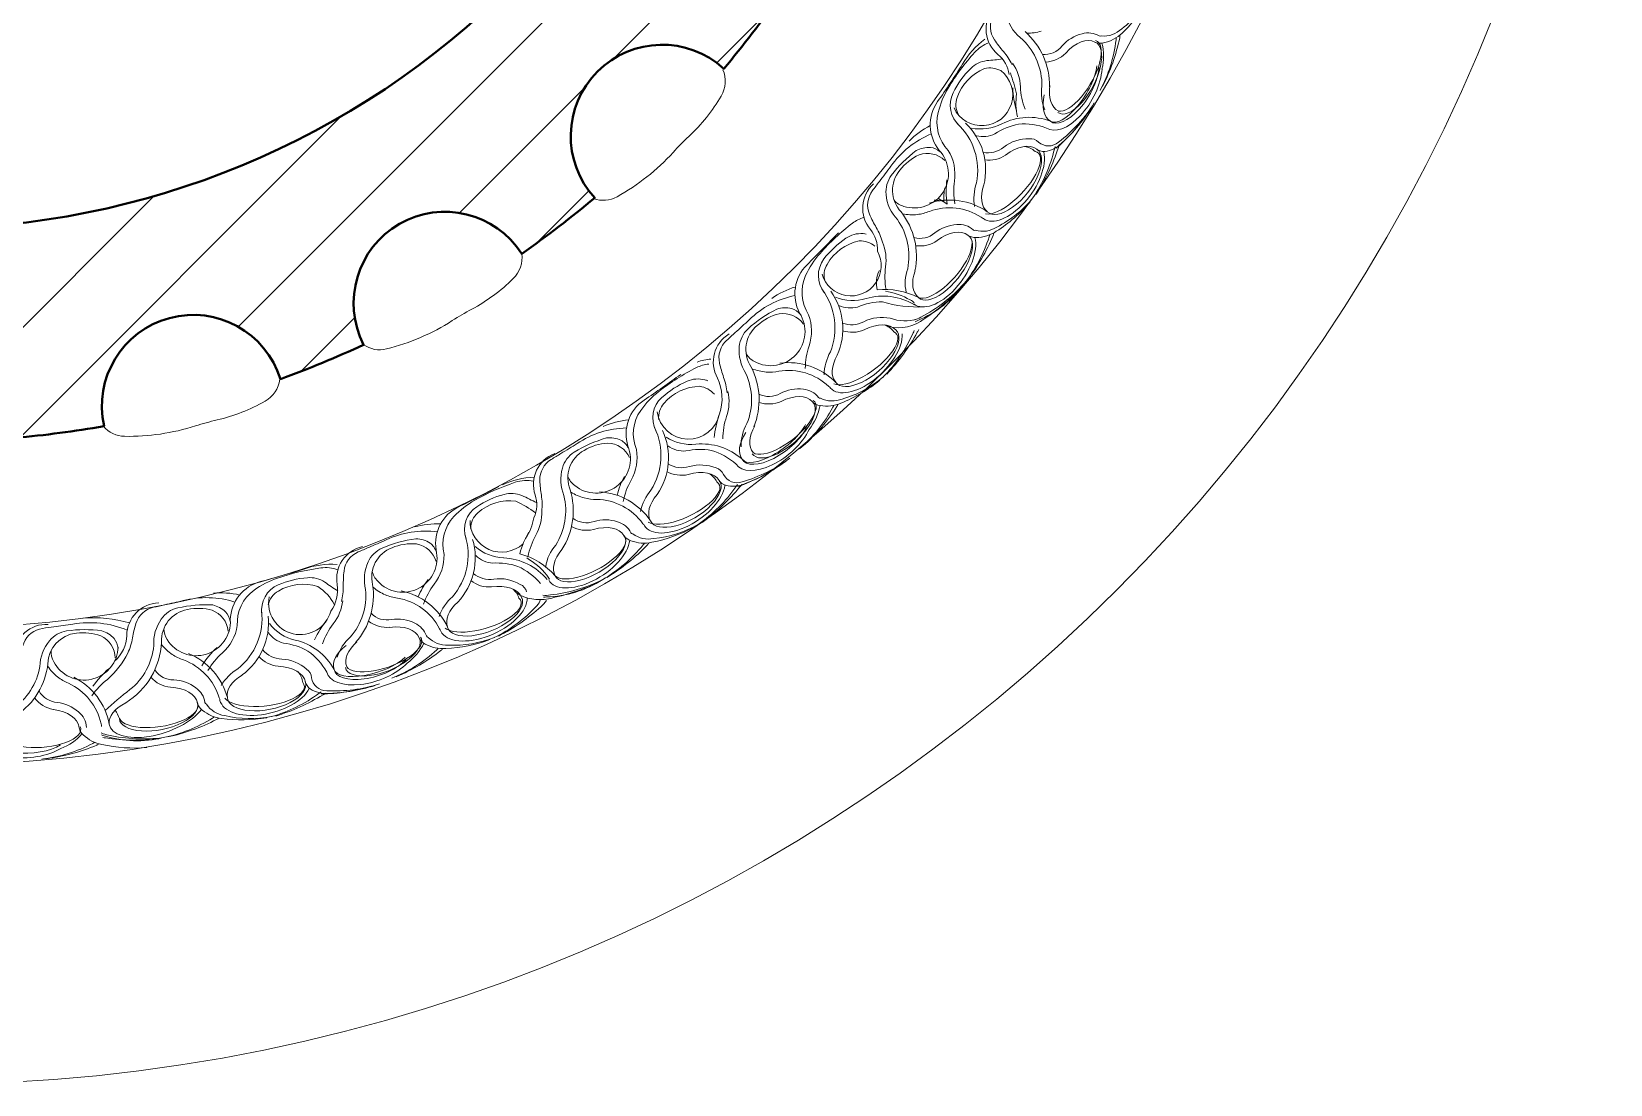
# Model space of a CAD drawing. Header units: millimetres. Extents: x 542654 to 551203, y 315718 to 321804.
# Drawn here: x 549089.6 to 549479.3, y 319210.6 to 319470.3 of the extents above; entities that cross this region are included whole.
import ezdxf

# ---------------------------------------------------------------- set-up
doc = ezdxf.new("R2010")
doc.units = ezdxf.units.MM
doc.layers.add('cad-block.com', color=250, linetype='Continuous')

msp = doc.modelspace()

# ---------------------------------------------------------------- hatches: boundary and pattern name
at = {"layer": 'cad-block.com', "true_color": 0x000000}
h = msp.add_hatch(dxfattribs=at)
h.set_pattern_fill('ANSI31', color=18, scale=150, style=0)
h.set_pattern_definition([(45, (-1130289.928, -83077.777), (-13.25825215, 13.25825215), [])])
edge = h.paths.add_edge_path()
edge.add_line((549063.07, 319861.9), (549063.07, 319831.87))
edge.add_arc((549063.07, 319626.77), 205.1, 90, 180)
edge.add_arc((549063.07, 319626.77), 205.1, 180, 270)
edge.add_arc((549063.07, 319626.77), 205.1, 270, 360)
edge.add_line((549268.17, 319626.77), (549298.21, 319626.77))
edge.add_arc((549320.75, 319626.77), 22.54, 180, 267.4934)
edge.add_arc((549060.23, 319627.14), 260.54, 350.0929, 354.9598, ccw=False)
edge.add_arc((549311.97, 319560.32), 22.54, 77.4026, 252.7016)
edge.add_arc((549059.79, 319628.13), 261.23, 335.0549, 340.0042, ccw=False)
edge.add_arc((549285.88, 319498.15), 22.54, 61.4709, 238.5379)
edge.add_arc((549063.27, 319626.62), 257.43, 319.9958, 324.9905, ccw=False)
edge.add_arc((549245.23, 319444.52), 22.54, 47.4916, 222.4785)
edge.add_arc((549063.07, 319626.77), 257.67, 304.9273, 309.9719, ccw=False)
edge.add_arc((549191.65, 319403.31), 22.54, 32.764, 207.0672)
edge.add_arc((549063.07, 319626.77), 257.67, 289.958, 294.9039, ccw=False)
edge.add_arc((549129.51, 319377.86), 22.54, 17.3263, 192.5624)
edge.add_arc((549063.07, 319626.77), 257.67, 275.0131, 279.9308, ccw=False)
edge.add_arc((549063.07, 319369.1), 22.54, 2.5066, 90)
edge.add_arc((549063.07, 319369.1), 22.54, 90, 177.4934)
edge.add_arc((549063.07, 319626.77), 257.67, 260.0692, 264.9869, ccw=False)
edge.add_arc((548996.64, 319377.86), 22.54, 347.4376, 522.6737)
edge.add_arc((549063.07, 319626.77), 257.67, 245.0961, 250.042, ccw=False)
edge.add_arc((548934.5, 319403.31), 22.54, 332.9328, 507.236)
edge.add_arc((549063.07, 319626.77), 257.67, 230.0281, 235.0727, ccw=False)
edge.add_arc((548880.92, 319444.52), 22.54, 317.5215, 492.5084)
edge.add_arc((549062.88, 319626.62), 257.43, 215.0095, 220.0042, ccw=False)
edge.add_arc((548840.27, 319498.15), 22.54, 301.4621, 478.5291)
edge.add_arc((549066.36, 319628.13), 261.23, 199.9958, 204.9451, ccw=False)
edge.add_arc((548814.18, 319560.32), 22.54, 287.2984, 462.5974)
edge.add_arc((549065.92, 319627.14), 260.54, 185.0402, 189.9071, ccw=False)
edge.add_arc((548805.4, 319626.77), 22.54, 272.5066, 360)
edge.add_arc((548805.4, 319626.77), 22.54, 0, 87.4934)
edge.add_arc((549065.92, 319626.4), 260.54, 170.0929, 174.9598, ccw=False)
edge.add_arc((548814.18, 319693.22), 22.54, 257.4026, 432.7016)
edge.add_arc((549066.36, 319625.41), 261.23, 155.0549, 160.0042, ccw=False)
edge.add_arc((548840.27, 319755.38), 22.54, 241.4709, 418.5379)
edge.add_arc((549062.88, 319626.92), 257.43, 139.9958, 144.9905, ccw=False)
edge.add_arc((548880.92, 319809.02), 22.54, 227.4916, 402.4785)
edge.add_arc((549063.07, 319626.77), 257.67, 124.9273, 129.9719, ccw=False)
edge.add_arc((548934.5, 319850.23), 22.54, 212.764, 387.0672)
edge.add_arc((549063.07, 319626.77), 257.67, 109.958, 114.9039, ccw=False)
edge.add_arc((548996.64, 319875.68), 22.54, 197.3263, 372.5624)
edge.add_arc((549063.07, 319626.77), 257.67, 95.0131, 99.9308, ccw=False)
edge.add_arc((549063.07, 319884.44), 22.54, 182.5066, 270)

# ---------------------------------------------------------------- linework, layer by layer
at = {"layer": 'cad-block.com', "color": 18, "lineweight": 40, "true_color": 0x000000}
msp.add_lwpolyline([(549063.07, 319421.67, 0.414214), (549268.17, 319626.77), (549298.21, 319626.77, 0.401457), (549319.76, 319604.25, -0.021239), (549316.88, 319582.32, 0.959795), (549305.27, 319538.8, -0.021599), (549296.64, 319517.96, 0.974726), (549274.12, 319478.93, -0.021797), (549260.46, 319461.13, 0.957182), (549228.61, 319429.3, -0.022015), (549210.6, 319415.51, 0.951482), (549171.58, 319393.06, -0.021584), (549151.03, 319384.57, 0.959268), (549107.51, 319372.96, -0.021461), (549085.59, 319370.08, 0.401457)], format="xyb", dxfattribs=at)
at = {"layer": 'cad-block.com', "color": 18, "lineweight": 15, "true_color": 0x000000}
for points in [[(549338.55, 319490.58, 0.14286), (549330.22, 319480.89, -0.003114), (549328.13, 319476.68, 0.001263), (549326.87, 319474.15, 0.269297), (549327.24, 319468.29, 0.032055), (549329.49, 319465.37, -0.066973), (549331.63, 319462.13, -14.793123)], [(549334.25, 319468.27, -0.167679), (549330.33, 319473.84, -0.185084), (549330.75, 319478.71, -0.066584), (549335.64, 319485.86, -0.127223), (549338.97, 319487.29, -0.13935), (549341.52, 319486.67, -1.947991)], [(549351.89, 319467.75, 0.160145), (549354.18, 319467.52, 0.142486), (549358.77, 319469.95, 0.07532), (549365.66, 319478.67, 0.065451)], [(549353.12, 319469.23, 0.375012), (549353.65, 319469.23, 0.214877), (549358.68, 319470.98, 0.107511), (549366.17, 319479.82, 0.071007)], [(549330.85, 319459.71, 0.191456), (549328.13, 319464.66, -0.402427), (549326.84, 319475.86, 0.069687)], [(549334.8, 319470.3, -0.220912), (549340.84, 319456.67), (549340.84, 319456.67)], [(549348.88, 319469.78, 0.150244), (549343.94, 319466.75, -0.25156), (549339.09, 319464.67, -0.21133)], [(549348.88, 319469.78, -0.207831), (549353.12, 319469.23, -0.467619)], [(549358.25, 319469.48, -0.01773), (549358.17, 319468.8, -0.065459), (549353.92, 319456.73, -0.065459)], [(549315.86, 319441, -0.258136), (549313.37, 319450.34, -0.074156), (549315.86, 319456.38, -0.047841), (549322.35, 319465.16, -0.121634), (549325.91, 319467.56, -0.095913)], [(549324.91, 319468.45, 0.10758), (549319.38, 319462.24)], [(549334.25, 319468.27, -0.203444), (549338.98, 319456.84, 0.142365), (549339.71, 319450.97)], [(549357.33, 319468.8, -0.020326), (549357.27, 319468.28, -0.093407), (549353.32, 319455.74)], [(549353.8, 319461.06, 0.129223), (549353.79, 319467.45, -1.651741)], [(549313.6, 319441, -0.330572), (549313.22, 319453.02, 0.00887), (549319.38, 319462.24, -0.170453)], [(549329.23, 319463.54, -0.013663), (549325.4, 319463.13, 0.168169), (549321.42, 319461.22, 0.080639), (549317.06, 319455.22, 0.343741), (549318.67, 319447.07)], [(549331.74, 319462.52, -0.137047), (549333.66, 319456.64, 0.081294), (549334.8, 319451.14)], [(549344.84, 319465, 0.132314), (549344.84, 319465, -0.187603), (549339.87, 319462.78)], [(549260.25, 319460.89, -0.235986), (549259.81, 319454.4, -0.07141), (549251.87, 319444.46, 0.018971), (549247.96, 319440.5, -0.08082), (549234.11, 319429.55, -0.218698), (549228.37, 319429.1, 4.897117)], [(549328.85, 319460.67, 0.174124), (549324.81, 319461.19, 0.216881), (549318.07, 319454.05, 0.210677), (549318.36, 319449.82, 0.004601)], [(549331.18, 319460.12, -0.02501), (549332.72, 319454.93, 0.086664), (549332.92, 319449.29)], [(549334.26, 319449.66, 0.000004), (549334.26, 319449.66, 0.000004)], [(549338.16, 319443.03, 0.37953), (549343.08, 319443.03, 0.093177), (549351.9, 319452.72)], [(549342.53, 319441.57, 0.018642), (549343.08, 319441.99, 0.065451), (549351.37, 319451.74, 0.065451)], [(549311.42, 319447.12, 0.081084), (549306.18, 319443.3, 0.380747)], [(549318.09, 319447.64, 0.042276), (549318.09, 319447.64, -0.260309), (549322.84, 319432.96, 0.123631), (549322.36, 319427.11)], [(549320.15, 319447.71, -0.266872), (549324.64, 319432.47), (549324.64, 319432.47)], [(549333.19, 319447.47, 0.097391), (549327.38, 319445.08, -0.177785), (549322.79, 319444.62, -52748.141496)], [(549341.07, 319448.19, 0.211881), (549329.08, 319447.52, 0.145453)], [(549340.1, 319446.51, 0.115094), (549333.19, 319447.47, 0.113469)], [(549333.19, 319447.47, 0.000004), (549333.19, 319447.47, 0.000004)], [(549337.54, 319441.32, 0.154889), (549339.7, 319440.71, 0.162419), (549343.77, 319442.74, 0.070806), (549349.59, 319449.41, 0.039582)], [(549311.67, 319445.05, 0.14286), (549301.68, 319437.06, -0.003114), (549298.86, 319433.32, 0.001263), (549297.15, 319431.06, 0.269297), (549296.44, 319425.23, 0.032055), (549298.1, 319421.95, -0.066973), (549299.61, 319418.37, -14.793123)], [(549335.84, 319443.85, 0.167244), (549329.56, 319441.81, -0.221723), (549324.44, 319440.5, -0.21466)], [(549337.29, 319440.75, 0.150462), (549334.69, 319441.97, -1140.797871)], [(549335.84, 319443.85, -0.243056), (549338.16, 319443.03, -0.467619)], [(549342.23, 319441.93, -0.024119), (549342.05, 319441.33, -0.09277), (549336.76, 319429.28)], [(549343.26, 319442.43, -0.020284), (549343.03, 319441.67, -0.065325), (549337.51, 319430.11, -0.065451)], [(549303.31, 319423.91, -0.167679), (549300.5, 319430.11, -0.185084), (549301.81, 319434.82, -0.066584), (549307.94, 319440.95, -0.127223), (549311.47, 319441.73, -0.13935), (549313.86, 319440.65, -1.947991)], [(549304.23, 319425.81, -0.381697), (549303.91, 319436.09, -0.122512), (549308.67, 319439.88, -0.285423), (549315.01, 319438.5, -0.437676)], [(549315.86, 319441, -0.172942), (549317.39, 319433.43, 0.080911), (549317.49, 319427.84)], [(549330.02, 319439.84, 0.165719), (549330.02, 319439.84, -0.184944), (549324.82, 319438.66)], [(549337.64, 319441.31, 0.0002), (549337.64, 319441.31, 0.0002)], [(549298.39, 319416.13, 0.191456), (549296.63, 319421.5, -0.402427), (549297.44, 319432.74, 0.069687)], [(549314.76, 319428.33, -0.07015), (549315.05, 319431.74, -19.622148)], [(549315.54, 319433.69, 0.07743), (549315.61, 319427.76)], [(549304.89, 319427.18, -0.148154), (549302.5, 319428.68, -0.438262)], [(549324, 319424.52, 0.234103), (549311.21, 319425.95, -0.067828), (549308.2, 319425.18, -0.067828)], [(549325.49, 319425.87, 0.231733), (549311.12, 319427.95, -0.066571), (549311.12, 319427.95)], [(549314.76, 319428.33, 0.120962), (549312.37, 319428.68, -1.326627)], [(549320.56, 319420.14, 0.160145), (549322.77, 319419.49, 0.142486), (549327.72, 319421.03, 0.07532), (549336.11, 319428.33, 0.065451)], [(549322.04, 319421.37, 0.375012), (549322.56, 319421.28, 0.214877), (549327.82, 319422.06, 0.107511), (549336.82, 319429.36, 0.071007)], [(549281.39, 319400.46, -0.258136), (549280.66, 319410.1, -0.074156), (549284.22, 319415.58, -0.047841), (549292.21, 319423.02, -0.095913), (549295.07, 319424.45, -0.095913)], [(549303.31, 319423.91, -0.203444), (549305.85, 319411.81, 0.142365), (549305.49, 319405.9)], [(549304.23, 319425.81, -0.220912), (549307.65, 319411.3), (549307.65, 319411.3)], [(549317.97, 319422.7, 0.150244), (549312.56, 319420.63, -0.25156), (549307.4, 319419.48, -0.21133)], [(549317.97, 319422.7, -0.207831), (549322.04, 319421.37, -0.467619)], [(549324.51, 319424.17, 0.076886), (549324, 319424.52, 0.711485)], [(549279.17, 319400.87, -0.330572), (549281, 319412.76, 0.00887), (549288.75, 319420.69, -0.170453)], [(549295.62, 319420.35, 0.034218), (549294.84, 319420.46, 0.168169), (549290.57, 319419.31, 0.080639), (549285.18, 319414.21, 0.343741), (549285.27, 319405.91)], [(549297.77, 319417.4, 0.174124), (549293.9, 319418.66, 0.216881), (549285.96, 319412.88, 0.210677), (549285.46, 319408.67, 0.004601)], [(549313.12, 319418.74, 0.132314), (549313.12, 319418.74, -0.187603), (549307.82, 319417.48)], [(549326.09, 319420.17, -0.020326), (549325.94, 319419.67, -0.093407), (549319.74, 319408.08)], [(549327.13, 319420.67, -0.01773), (549326.92, 319420.01, -0.065459), (549320.51, 319408.94, -0.065459)], [(549210.6, 319415.51, -0.235986), (549208.5, 319409.36, -0.07141), (549198.25, 319401.8, 0.018971), (549193.45, 319398.99, -0.08082), (549177.23, 319392, -0.218698), (549171.58, 319393.06, 4.897117)], [(549299.6, 319418.39, -0.137047), (549300.4, 319412.26, 0.081294), (549300.5, 319406.64)], [(549278.15, 319407.29, 0.081084), (549272.29, 319404.49, 0.380747)], [(549300.07, 319397.95, 0.248116), (549308.97, 319398.82, 0.063787), (549319.11, 319407.16, 0.065451)], [(549307.36, 319399.1, 0.084136), (549309.08, 319399.85, 0.090657), (549319.74, 319408.08)], [(549307.72, 319398.73, 0.018668), (549308.35, 319399.03, 0.138496), (549319.74, 319408.08)], [(549278.01, 319405.2, 0.14286), (549266.73, 319399.19, -0.003114), (549263.27, 319396.03, 0.001263), (549261.17, 319394.13, 0.269297), (549259.4, 319388.53, 0.032055), (549260.43, 319384.99, -0.066973), (549261.26, 319381.2, -14.793123)], [(549284.8, 319406.58, 0.042276), (549284.8, 319406.58, -0.260309), (549286.77, 319391.27, 0.123631), (549285.23, 319385.61)], [(549286.84, 319406.26, -0.266872), (549288.46, 319390.46), (549288.46, 319390.46)], [(549299.61, 319403.63, 0.097391), (549293.47, 319402.35, -0.177785), (549288.87, 319402.74, -52748.141496)], [(549307.49, 319402.89, 0.211881), (549295.59, 319404.44, 0.145453)], [(549308.49, 319404.7, 0.145453), (549298.34, 319406.56, 0.145453)], [(549309.86, 319402.37, -0.083545), (549299.61, 319403.63, 0.113469)], [(549299.61, 319403.63, 0.000004), (549299.61, 319403.63, 0.000004)], [(549299.7, 319405.29, 0.000004), (549299.7, 319405.29, 0.000004)], [(549306.48, 319404.1, 0.091119), (549300.34, 319406.25, 0.091119)], [(549307.46, 319403.4, 0.086243), (549306.48, 319404.1)], [(549265.92, 319385.97, -0.167679), (549264.29, 319392.58, -0.185084), (549266.44, 319396.96, -0.066584), (549273.59, 319401.86, -0.127223), (549277.21, 319401.98, -0.13935), (549279.36, 319400.48, -1.947991)], [(549267.17, 319387.66, -0.381697), (549268.74, 319397.83, -0.122512), (549274.11, 319400.68, -0.285423), (549280.1, 319398.15, -0.437676)], [(549281.39, 319400.46, -0.172942), (549281.5, 319392.74, 0.080911), (549280.57, 319387.22)], [(549301.55, 319399.59, 0.167244), (549295, 319398.73, -0.221723), (549289.73, 319398.39, -0.21466)], [(549301.55, 319399.59, 0.160559), (549308.25, 319399.4, -0.467619)], [(549259.42, 319376.04, 0.194003), (549258.91, 319384.83, -0.402427), (549261.76, 319395.73, 0.069687)], [(549295.09, 319396.71, 0.165719), (549295.09, 319396.71, -0.184944), (549289.76, 319396.51)], [(549307.48, 319396.52, -0.024119), (549307.2, 319395.97, -0.09277), (549299.78, 319385.1)], [(549302.41, 319396.27, 0.150462), (549300.07, 319397.95, -1140.797871)], [(549308.59, 319396.82, -0.020284), (549308.22, 319396.12, -0.065325), (549300.66, 319385.77, -0.065451)], [(549302.85, 319396.76, 0.0002), (549302.85, 319396.75, 0.0002)], [(549238.9, 319367.22, -0.258136), (549239.96, 319376.83, -0.074156), (549244.47, 319381.55, -0.047841), (549253.7, 319387.39, -0.095913), (549256.78, 319388.26, -0.095913)], [(549257.28, 319389.52, 0.075703), (549253.93, 319388.75)], [(549268.07, 319388.89, -0.148154), (549266, 319390.8, -0.438262)], [(549267.17, 319387.66, -0.220912), (549267.86, 319372.77), (549267.86, 319372.77)], [(549288.07, 319383.82, 0.231733), (549274.33, 319388.5, -0.066571), (549274.33, 319388.5)], [(549150.9, 319384.52, -0.235986), (549147.27, 319379.13, -0.07141), (549135.42, 319374.48, 0.018971), (549130.06, 319373.01, -0.08082), (549112.58, 319370.45, -0.218698), (549107.39, 319372.94, 4.897117)], [(549236.79, 319368.03, -0.330572), (549240.79, 319379.38, 0.00887), (549249.87, 319385.74, -0.170453)], [(549256.56, 319384.14, 0.034218), (549255.81, 319384.39, 0.168169), (549251.41, 319384.05, 0.080639), (549245.17, 319380.03, 0.343741), (549243.72, 319371.86)], [(549265.92, 319385.97, -0.203444), (549266.18, 319373.6, 0.142365), (549264.74, 319367.87)], [(549286.36, 319382.76, 0.234103), (549274.05, 319386.52, -0.067828), (549270.95, 319386.32, -0.067828)], [(549282.17, 319379.09, 0.160145), (549284.22, 319378.04, 0.142486), (549289.38, 319378.65, 0.07532), (549298.96, 319384.28, 0.065451)], [(549283.86, 319380.02, 0.375012), (549284.35, 319379.84, 0.214877), (549289.67, 319379.64, 0.107511), (549299.86, 319385.16, 0.071007)], [(549258.13, 319380.84, 0.174124), (549254.55, 319382.79, 0.216881), (549245.69, 319378.58, 0.210677), (549244.42, 319374.54, 0.004601)], [(549261.5, 319381.52, -0.137047), (549261.15, 319375.34, 0.081294), (549260.23, 319369.8)], [(549280.1, 319382.08, 0.150244), (549274.4, 319381.04, -0.25156), (549269.12, 319380.86, -0.21133)], [(549280.1, 319382.08, -0.207831), (549283.86, 319380.02, -0.467619)], [(549286.8, 319382.32, 0.076886), (549286.36, 319382.76, 0.711485)], [(549274.6, 319379.08, 0.132314), (549274.6, 319379.08, -0.187603), (549269.16, 319378.82)], [(549287.62, 319378.1, -0.020326), (549287.38, 319377.64, -0.093407), (549279.15, 319367.38)], [(549288.72, 319378.4, -0.01773), (549288.4, 319377.79, -0.065459), (549280.07, 319368.08, -0.065459)], [(549281.53, 319372.17, 0.118076), (549284.22, 319378.04, -0.25983)], [(549236.45, 319372.51, 0.14286), (549224.26, 319368.68, -0.003114), (549220.27, 319366.21, 0.001263), (549217.85, 319364.74, 0.269297), (549215.08, 319359.56, 0.032055), (549215.44, 319355.9, -0.066973), (549215.55, 319352.01, -14.793123)], [(549236.98, 319374.53, 0.081084), (549230.7, 319372.86, 0.380747)], [(549243.38, 319372.6, 0.042276), (549243.38, 319372.6, -0.260309), (549242.49, 319357.19, 0.123631), (549239.92, 319351.92)], [(549245.33, 319371.91, -0.266872), (549243.99, 319356.08), (549243.99, 319356.08)], [(549221.01, 319355.84, -0.167679), (549220.63, 319362.63, -0.185084), (549223.56, 319366.55, -0.066584), (549231.49, 319370.04, -0.127223), (549235.07, 319369.49, -0.13935), (549236.91, 319367.61, -1.947991)], [(549222.55, 319357.27, -0.381697), (549225.98, 319366.97, -0.122512), (549231.79, 319368.78, -0.285423), (549237.2, 319365.19, -0.437676)], [(549257.39, 319366.97, 0.097391), (549251.11, 319366.84, -0.177785), (549246.67, 319368.08, -52748.141496)], [(549264.99, 319364.78, 0.211881), (549253.58, 319368.5, 0.145453)], [(549259.19, 319368.62, 0.000004), (549259.19, 319368.62, 0.000004)], [(549213.6, 319350.37, 0.191456), (549213.91, 319356.01, -0.402427), (549218.73, 319366.2, 0.069687)], [(549238.9, 319367.22, -0.172942), (549237.58, 319359.61, 0.080911), (549235.65, 319354.36)], [(549263.49, 319363.57, 0.115094), (549257.39, 319366.97, 0.113469)], [(549257.39, 319366.97, 0.000004), (549257.39, 319366.97, 0.000004)], [(549260.41, 319361.03, 0.37953), (549265, 319359.24, 0.093177), (549276.73, 319365.08)], [(549263.96, 319358.09, 0.018642), (549264.63, 319358.28, 0.065451), (549275.88, 319364.35, 0.065451)], [(549213.68, 319360.35, 0.105571), (549205.81, 319358.45, 0.829552)], [(549223.67, 319358.31, -0.148154), (549221.98, 319360.58, -0.438262)], [(549235.95, 319360.52, 0.090245), (549234.19, 319355.89)], [(549251.67, 319361.01, 0.165719), (549251.67, 319361.01, -0.184944), (549246.39, 319361.79)], [(549258.55, 319362.64, 0.167244), (549251.96, 319363.01, -0.221723), (549246.71, 319363.64, -0.21466)], [(549258.78, 319359.21, 0.150462), (549256.8, 319361.3, -1140.797871)], [(549258.55, 319362.64, -0.243056), (549260.41, 319361.03, -0.467619)], [(549259.21, 319359.66, 0.154889), (549261.01, 319358.31, 0.162419), (549265.54, 319358.72, 0.070806), (549273.38, 319362.83, 0.039582)], [(549189.45, 319342.43, -0.330572), (549195.06, 319353.07, 0.00887), (549204.98, 319358.04, -0.170453)], [(549191.42, 319341.32, -0.258136), (549193.87, 319350.67, -0.074156), (549199.02, 319354.69, -0.047841), (549209, 319359.12, -0.127083), (549213.53, 319359.4, -0.095913)], [(549214.29, 319354.03, 0.014065), (549210.65, 319355.84, 0.168169), (549206.25, 319356.14, 0.080639), (549199.49, 319353.08, 0.343741), (549196.86, 319345.21)], [(549222.55, 319357.27, -0.220912), (549220.48, 319342.51), (549220.48, 319342.51)], [(549242.39, 319349.63, 0.231733), (549229.75, 319356.77, -0.066571), (549229.75, 319356.77)], [(549263.81, 319358.53, -0.024119), (549263.43, 319358.03, -0.09277), (549254.13, 319348.72)], [(549264.95, 319358.62, -0.020284), (549264.46, 319358, -0.065325), (549255.12, 319349.22, -0.065451)], [(549259.3, 319359.61, 0.0002), (549259.3, 319359.61, 0.0002)], [(549214.03, 319351.55, 0.050218), (549209.18, 319354.45, 0.216881), (549199.79, 319351.57, 0.210677), (549197.95, 319347.75, 0.004601)], [(549221.01, 319355.84, -0.203444), (549218.99, 319343.64, 0.142365), (549216.51, 319338.26)], [(549240.51, 319348.9, 0.234103), (549229.11, 319354.88, -0.067828), (549226.02, 319355.25, -0.067828)], [(549190.58, 319348.84, 0.081084), (549184.13, 319348.1, 0.380747)], [(549215.55, 319352.04, -0.137047), (549214.07, 319346.03, 0.081294), (549212.13, 319340.76)], [(549234.23, 319349.39, 0.150244), (549228.44, 319349.43, -0.25156), (549223.22, 319350.23, -0.21133)], [(549234.23, 319349.39, -0.207831), (549237.54, 319346.68, -0.467619)], [(549237.54, 319346.68, 0.375012), (549237.99, 319346.41, 0.214877), (549243.18, 319345.23, 0.107511), (549254.22, 319348.77, 0.071007)], [(549240.86, 319348.39, 0.076886), (549240.51, 319348.9, 0.711485)], [(549189.77, 319346.91, 0.14286), (549177.15, 319344.9, -0.003114), (549172.84, 319343.04, 0.001263), (549170.24, 319341.93, 0.269297), (549166.74, 319337.22, 0.032055), (549166.56, 319333.54, -0.066973), (549166.1, 319329.68, -14.793123)], [(549172.06, 319332.67, -0.167679), (549172.68, 319339.45, -0.185084), (549176.15, 319342.89, -0.066584), (549184.5, 319345.19, -0.127223), (549187.96, 319344.12, -0.13935), (549189.51, 319342, -1.947991)], [(549196.64, 319345.99, 0.042276), (549196.64, 319345.99, -0.260309), (549193.51, 319330.88, 0.123631), (549190.2, 319326.03)], [(549198.47, 319345.03, -0.266872), (549194.84, 319329.56), (549194.84, 319329.56)], [(549228.27, 319347.46, 0.132314), (549228.27, 319347.46, -0.187603), (549222.88, 319348.21)], [(549235.71, 319346.07, 0.160145), (549237.54, 319344.67, 0.142486), (549242.71, 319344.31, 0.07532), (549253.17, 319348.07, 0.065451)], [(549163.5, 319327.32, 0.193724), (549165.06, 319333.88, -0.402427), (549171.32, 319343.25, 0.069687)], [(549173.8, 319333.86, -0.381697), (549178.6, 319342.96, -0.122512), (549184.61, 319343.9, -0.285423), (549189.44, 319339.56, -0.437676)], [(549191.42, 319341.32, -0.172942), (549189.01, 319333.98, 0.080911), (549186.33, 319329.07)], [(549209.67, 319338.37, 0.097391), (549203.45, 319339.17, -0.177785), (549199.23, 319341.04, -52748.141496)], [(549218.88, 319336.05, 0.145453), (549210.09, 319341.47, 0.145453)], [(549240.89, 319344.1, -0.020326), (549240.56, 319343.68, -0.093407), (549230.58, 319335.13)], [(549242.03, 319344.18, -0.01773), (549241.6, 319343.65, -0.065459), (549231.61, 319335.65, -0.065459)], [(549138.68, 319325.21, -0.330572), (549146.16, 319334.63, 0.00887), (549156.83, 319337.68, -0.170453)], [(549140.41, 319323.75, -0.258136), (549144.54, 319332.49, -0.074156), (549150.35, 319335.48, -0.047841), (549160.98, 319337.99, -0.121634), (549165.24, 319337.51, -0.095913)], [(549165.06, 319338.84, 0.10758), (549156.83, 319337.68)], [(549175.05, 319334.73, -0.148154), (549173.72, 319337.21, -0.438262)], [(549216.88, 319335.11, 0.211881), (549206.14, 319340.45, 0.145453)], [(549215.21, 319334.13, 0.115094), (549209.67, 319338.37, 0.113469)], [(549209.67, 319338.37, 0.000004), (549209.67, 319338.37, 0.000004)], [(549210.89, 319339.79, 0.000004), (549210.89, 319339.79, 0.000004)], [(549216.78, 319336.22, 0.091119), (549211.83, 319340.45, 0.091119)], [(549165.18, 319332.3, -0.013663), (549162, 319334.47, 0.168169), (549157.72, 319335.58, 0.080639), (549150.51, 319333.82, 0.343741), (549146.48, 319326.57)], [(549164.4, 319328.92, 0.125843), (549160.29, 319333.37, 0.216881), (549150.53, 319332.28, 0.210677), (549148.01, 319328.87, 0.004601)], [(549173.8, 319333.86, -0.220912), (549169.6, 319319.56), (549169.6, 319319.56)], [(549187.53, 319335.12, 0.06466), (549185.02, 319330.85)], [(549203.15, 319333.31, 0.165719), (549203.15, 319333.31, -0.184944), (549198.04, 319334.85)], [(549210.19, 319333.92, 0.167244), (549203.73, 319335.25, -0.221723), (549198.63, 319336.64, -0.21466)], [(549209.92, 319330.5, 0.150462), (549208.26, 319332.86, -1140.797871)], [(549209.27, 319331.8, 0.19572), (549217.19, 319330.4, 0.063787), (549229.66, 319334.5, 0.065451)], [(549210.19, 319333.92, -0.243056), (549211.8, 319332.06, -0.467619)], [(549215.79, 319331.24, 0.084136), (549217.66, 319331.32, 0.090657), (549230.58, 319335.13)], [(549216, 319330.77, 0.018668), (549216.69, 319330.82, 0.138496), (549230.58, 319335.13)], [(549217.44, 319335.21, 0.086243), (549216.78, 319336.22)], [(549110.12, 319314.96, 0.20607), (549113.13, 319321.31, -0.402427), (549121.01, 319329.37, 0.069687)], [(549139.82, 319329.55, 0.14286), (549127.04, 319329.91, -0.003114), (549122.47, 319328.88, 0.001263), (549119.71, 319328.27, 0.269297), (549115.39, 319324.28, 0.032055), (549114.54, 319320.7, -0.066973), (549113.38, 319316.99, -14.793123)], [(549119.79, 319318.83, -0.167679), (549121.65, 319325.38, -0.185084), (549125.69, 319328.12, -0.066584), (549134.33, 319328.84, -0.127223), (549137.53, 319327.15, -0.13935), (549138.66, 319324.78, -1.947991)], [(549140.98, 319331.3, 0.081084), (549134.5, 319331.77, 0.380747)], [(549166.44, 319329.9, -0.137047), (549164.1, 319324.18, 0.081294), (549161.41, 319319.24)], [(549172.06, 319332.67, -0.203444), (549168.28, 319320.89, 0.142365), (549165.05, 319315.94)], [(549190.34, 319322.97, 0.234103), (549179.93, 319330.54, -0.067828), (549176.94, 319331.36, -0.067828)], [(549192.31, 319323.41, 0.231733), (549180.85, 319332.32, -0.066571), (549180.85, 319332.32)], [(549215.26, 319330.17, -0.075445), (549214.35, 319328.66, -0.09277), (549203.79, 319320.8)], [(549216.7, 319329.91, -0.0553), (549215.37, 319328.47, -0.065325), (549204.85, 319321.15, -0.065451)], [(549210.5, 319330.82, 0.0002), (549210.5, 319330.82, 0.0002)], [(549113.78, 319324.42, 0.089468), (549102.29, 319325.61, 0.380747)], [(549121.71, 319319.68, -0.381697), (549128.12, 319327.73, -0.122512), (549134.19, 319327.55, -0.285423), (549138.14, 319322.39, -0.437676)], [(549146.4, 319327.38, 0.042276), (549146.4, 319327.38, -0.260309), (549140.53, 319313.11, 0.123631), (549136.39, 319308.95)], [(549148.02, 319326.1, -0.266872), (549141.59, 319311.57), (549141.59, 319311.57)], [(549184.2, 319324.36, 0.150244), (549178.48, 319325.24, -0.25156), (549173.43, 319326.8, -0.21133)], [(549082.7, 319311.59, 0.191456), (549085.24, 319316.64, -0.402427), (549093.73, 319324.06, 0.069687)], [(549113.25, 319322.64, 0.138787), (549099.78, 319324.13, -0.003114), (549095.14, 319323.46, 0.001263), (549092.34, 319323.07, 0.269297), (549087.73, 319319.43, 0.032055), (549086.6, 319315.92, -0.066973), (549085.15, 319312.32, -14.793123)], [(549091.68, 319313.65, -0.167679), (549094.05, 319320.03, -0.185084), (549098.29, 319322.45, -0.066584), (549106.96, 319322.49, -0.127223), (549110.02, 319320.56, -0.13935), (549110.96, 319318.1, -1.947991)], [(549093.67, 319314.35, -0.381697), (549100.68, 319321.87, -0.122512), (549106.73, 319321.22, -0.285423), (549110.26, 319315.77, -0.437676)], [(549123.11, 319320.3, -0.148154), (549122.25, 319322.99, -0.438262)], [(549140.41, 319323.75, -0.172942), (549136.68, 319316.99, 0.080911), (549133.14, 319312.66)], [(549157.8, 319317.48, 0.097391), (549151.83, 319319.42, -0.177785), (549148.04, 319322.03, -52748.141496)], [(549178.03, 319323.33, 0.132314), (549178.03, 319323.33, -0.187603), (549172.8, 319324.85)], [(549184.2, 319324.36, -0.207831), (549187.08, 319321.2, -0.467619)], [(549187.08, 319321.2, 0.375012), (549187.49, 319320.86, 0.214877), (549192.45, 319318.94, 0.107511), (549203.89, 319320.84, 0.071007)], [(549190.62, 319322.41, 0.076886), (549190.34, 319322.97, 0.711485)], [(549095.11, 319314.85, -0.148154), (549094.47, 319317.6, -0.438262)], [(549119.79, 319318.83, -0.203444), (549113.9, 319307.96, 0.026432), (549107.77, 319302.81)], [(549121.71, 319319.68, -0.248077), (549112.86, 319304.71), (549112.86, 319304.71)], [(549135.44, 319318.38, 0.07743), (549131.66, 319313.82)], [(549157.49, 319313.02, 0.167244), (549151.38, 319315.51, -0.221723), (549146.63, 319317.82, -0.21466)], [(549164.28, 319312.94, 0.211881), (549154.71, 319320.18, 0.145453)], [(549162.46, 319312.29, 0.115094), (549157.8, 319317.48, 0.113469)], [(549157.8, 319317.48, 0.000004), (549157.8, 319317.48, 0.000004)], [(549160.05, 319318.47, 0.000004), (549160.05, 319318.47, 0.000004)], [(549190.01, 319318.15, -0.020326), (549189.63, 319317.79, -0.093407), (549178.52, 319310.78)], [(549191.16, 319318.07, -0.01773), (549190.65, 319317.61, -0.065459), (549179.61, 319311.15, -0.065459)], [(549182.32, 319314.53, 0.129223), (549186.44, 319319.41, -1.651741)], [(549185.19, 319320.86, 0.160145), (549186.79, 319319.21, 0.142486), (549191.85, 319318.1, 0.07532), (549202.75, 319320.29, 0.065451)], [(549091.68, 319313.65, -0.203444), (549084.96, 319303.27, 0.053766), (549083.03, 319302.07)], [(549093.67, 319314.35, -0.220912), (549085.88, 319301.64), (549085.88, 319301.64)], [(549113.38, 319316.99, -0.093472), (549108.38, 319310.49, 0.080911), (549104.52, 319306.45)], [(549135.96, 319305.91, 0.234103), (549127.13, 319315.28, -0.067828), (549124.33, 319316.64, -0.067828)], [(549137.97, 319305.99, 0.231733), (549128.36, 319316.86, -0.066571), (549128.36, 319316.86)], [(549150.45, 319313.72, 0.165719), (549150.45, 319313.72, -0.184944), (549145.72, 319316.17)], [(549106.8, 319299.51, 0.234103), (549098.72, 319309.54, -0.067828), (549096.05, 319311.11, -0.067828)], [(549108.81, 319299.43, 0.231733), (549100.07, 319311.02, -0.066571), (549100.07, 319311.02)], [(549123.92, 319308.55, 0.132314), (549123.92, 319308.55, -0.187603), (549119.07, 319311.01)], [(549130.18, 319308.42, 0.150244), (549124.72, 319310.35, -0.25156), (549120.04, 319312.81, -0.21133)], [(549156.59, 319309.7, 0.150462), (549155.4, 319312.32, -1140.797871)], [(549157.15, 319309.99, 0.154889), (549158.41, 319308.12, 0.162419), (549162.83, 319307.03, 0.070806), (549171.58, 319308.36, 0.039582)], [(549157.22, 319309.91, 0.0002), (549157.22, 319309.91, 0.0002)], [(549157.49, 319313.02, -0.243056), (549158.73, 319310.89, -0.467619)], [(549158.73, 319310.89, 0.37953), (549162.48, 319307.7, 0.093177), (549175.48, 319309.39)], [(549095, 319303.07, 0.132314), (549095, 319303.07, -0.187603), (549090.36, 319305.91)], [(549101.24, 319302.46, 0.150244), (549095.94, 319304.81, -0.25156), (549091.47, 319307.62, -0.21133)], [(549104.99, 319306.96, 0.000004), (549104.99, 319306.96, 0.000004)], [(549130.18, 319308.42, -0.207831), (549132.43, 319304.78, -0.467619)], [(549136.12, 319305.32, 0.076886), (549135.96, 319305.91, 0.711485)], [(549161.13, 319307.41, -0.024119), (549160.6, 319307.07, -0.09277), (549148.77, 319301.3)], [(549162.23, 319307.12, -0.020284), (549161.57, 319306.7, -0.065325), (549149.88, 319301.45, -0.065451)], [(549161.12, 319306.95, 0.018642), (549161.82, 319306.91, 0.065451), (549174.44, 319308.98, 0.065451)], [(549101.24, 319302.46, -0.207831), (549103.19, 319298.65, -0.467619)], [(549111.32, 319300.82, 0.00341), (549110.29, 319302.93, 0.145453)], [(549130.5, 319304.8, 0.160145), (549131.77, 319302.88, 0.142486), (549136.54, 319300.85, 0.07532), (549147.66, 319301, 0.065451)], [(549132.43, 319304.78, 0.375012), (549132.77, 319304.37, 0.214877), (549137.29, 319301.57, 0.107511), (549148.87, 319301.32, 0.071007)], [(549101.27, 319298.83, 0.160145), (549102.38, 319296.81, 0.142486), (549106.98, 319294.41, 0.07532), (549118.08, 319293.69, 0.065451)], [(549106.92, 319298.9, 0.076886), (549106.8, 319299.51, 0.711485)], [(549134.75, 319301.25, -0.020326), (549134.3, 319300.96, -0.093407), (549122.08, 319296.13)], [(549135.85, 319300.96, -0.01773), (549135.27, 319300.59, -0.065459), (549123.22, 319296.28, -0.065459)], [(549105.22, 319294.95, -0.020326), (549104.76, 319294.7, -0.093407), (549092.2, 319290.84)], [(549106.31, 319294.58, -0.01773), (549105.7, 319294.26, -0.065459), (549093.35, 319290.9, -0.065459)], [(549096.85, 319293.46, 0.129223), (549102.1, 319297.1, -1.651741)], [(549106.83, 319297.28, 0.084136), (549108.63, 319296.75, 0.090657), (549122.08, 319296.13)], [(549106.87, 319296.77, 0.018668), (549107.54, 319296.59, 0.138496), (549122.08, 319296.13)], [(549107.2, 319296.14, 0.018642), (549107.88, 319296.03, 0.063787), (549121.01, 319295.83, 0.065451)]]:
    msp.add_lwpolyline(points, format="xyb", dxfattribs=at)
for points in [[(549314.76, 319428.33), (549313.54, 319429.07)], [(549314.76, 319428.33), (549315.61, 319427.76)], [(549184.34, 319331.17), (549185.02, 319330.85)]]:
    msp.add_lwpolyline(points, dxfattribs=at)
for centre, radius, start, end in [((549063.07, 319626.77), 303.7, 270, 0), ((549063.07, 319626.77), 337.45, 270, 0), ((549063.07, 319626.77), 416.2, 270, 0), ((549335.41, 319481.4), 11.5, 269.1304, 287.2121), ((549324.17, 319454.68), 7.6, 204.946, 51.9891), ((549355.18, 319457.08), 23.39, 181.6197, 195.9356), ((549323.88, 319457.77), 11.5, 258.4752, 296.9143), ((549307.47, 319435.21), 8.43, 252.2219, 43.3282), ((549063.07, 319626.77), 257.67, 309.1553, 309.9719), ((549306.89, 319436.6), 11.5, 258.4774, 276.5591), ((549291.86, 319412.54), 7.44, 195.9741, 28.7993), ((549304.79, 319408.29), 6.67, 152.7887, 195.0108), ((549292.36, 319415.47), 11.5, 247.8817, 286.3207), ((549272.08, 319396.31), 8.43, 241.6284, 32.7347), ((549271.76, 319397.79), 11.5, 247.8839, 265.9656), ((549251.75, 319377.58), 7.82, 188.1995, 348.6457), ((549281.38, 319367.96), 23.39, 160.3732, 174.689), ((549228.98, 319364.86), 8.43, 230.9754, 22.0817), ((549252.45, 319379.94), 11.5, 237.2287, 275.6677), ((549228.94, 319366.37), 11.5, 237.2309, 255.3126), ((549205.65, 319349.7), 7.82, 179.8184, 312.6085), ((549200.4, 319352.73), 13.41, 326.2601, 349.8329), ((549232.58, 319335.04), 23.39, 149.7202, 164.036), ((549181.26, 319340.43), 8.43, 222.5943, 13.7006), ((549206.68, 319351.93), 11.5, 228.8476, 267.2866), ((549181.44, 319341.93), 11.5, 228.8498, 246.9315), ((549155.94, 319329.36), 7.82, 169.1654, 344.9246), ((549130.26, 319324.76), 8.43, 211.9413, 3.0476), ((549180.8, 319310.6), 23.39, 141.3391, 155.6549), ((549157.37, 319331.36), 11.5, 218.1946, 256.6336), ((549102.59, 319318.74), 8.43, 207.4658, 358.572), ((549130.72, 319326.2), 11.5, 218.1968, 236.2785), ((549103.16, 319320.14), 11.5, 213.7213, 231.8029), ((549123.94, 319295.39), 23.39, 130.6861, 145.0019)]:
    msp.add_arc(centre, radius, start, end, dxfattribs=at)
at = {"layer": 'cad-block.com', "color": 18, "lineweight": 15, "true_color": 0x000000, "extrusion": (0, 0, -1)}
for centre, major_axis, ratio, start_param, end_param in [((549347.7, 319458.91), (-4.58, -8.71), 0.45019, 3.081068, 6.34371), ((549347.59, 319459.4), (-5.01, -8.52), 0.397635, 3.024538, 6.166131), ((549346.34, 319456.48), (-5.27, -8.29), 0.39308, 3.786762, 6.283185), ((549346.56, 319456.33), (-5.28, -8.3), 0.45019, 3.7872, 6.34371), ((549346.04, 319456.37), (5.79, 9.96), 0.522762, 0.808279, 3.172065), ((549331.28, 319433.49), (-6.76, -9.33), 0.522, 3.557014, 6.283897), ((549331.19, 319433.05), (-6.9, -7.29), 0.383363, 2.916296, 6.057889), ((549331.8, 319433.4), (-6.11, -7.71), 0.469432, 3.083543, 6.341235), ((549331.93, 319433.1), (6.11, 7.7), 0.612911, -0.044481, -0.044423), ((549314.29, 319412.32), (-6.79, -9.3), 0.522762, 3.543527, 6.313658), ((549314.6, 319412.39), (-6.49, -7.44), 0.397635, 3.024538, 6.166131), ((549314.81, 319412.23), (-6.12, -7.71), 0.45019, 3.081068, 6.34371), ((549295.17, 319390.24), (-8.36, -7.92), 0.522, 3.557014, 6.283897), ((549295, 319389.83), (-8.12, -5.89), 0.383363, 2.916296, 6.057889), ((549295.66, 319390.06), (-7.43, -6.45), 0.469432, 3.083543, 6.341235), ((549295.73, 319389.74), (7.42, 6.45), 0.612911, -0.044481, -0.044423), ((549275.06, 319372.37), (-7.43, -6.45), 0.45019, 3.081068, 6.34371), ((549275.14, 319372.86), (-7.75, -6.12), 0.397635, 3.024538, 6.166131), ((549272.6, 319370.61), (9, 7.18), 0.522762, 0.808279, 3.172065), ((549272.91, 319370.6), (-7.92, -5.81), 0.39308, 3.786762, 6.283185), ((549273.07, 319370.38), (-7.93, -5.82), 0.45019, 3.7872, 6.34371), ((549250.55, 319354.63), (-9.68, -6.24), 0.522, 3.557014, 6.283897), ((549250.3, 319354.26), (-9.07, -4.29), 0.383363, 2.916296, 6.057889), ((549251, 319354.36), (-8.49, -4.97), 0.469432, 3.083543, 6.341235), ((549251.01, 319354.03), (8.49, 4.96), 0.612911, -0.044481, -0.044423), ((549227.04, 319341.06), (-9.7, -6.21), 0.522762, 3.543527, 6.313658), ((549227.35, 319341.01), (-8.75, -4.58), 0.397635, 3.024538, 6.166131), ((549227.49, 319340.78), (-8.49, -4.97), 0.45019, 3.081068, 6.34371), ((549201.11, 319327.17), (-10.54, -4.65), 0.523583, 3.345397, 6.262875), ((549200.81, 319326.83), (-9.6, -2.92), 0.383363, 2.916296, 6.057889), ((549201.52, 319326.83), (-9.13, -3.68), 0.469432, 3.083543, 6.341235), ((549201.48, 319326.51), (9.12, 3.67), 0.612911, -0.044481, -0.044423), ((549176.28, 319316.83), (-9.13, -3.68), 0.45019, 3.081068, 6.34371), ((549176.51, 319317.27), (-9.32, -3.26), 0.397635, 3.024538, 6.166131), ((549173.37, 319315.97), (10.85, 3.85), 0.522762, 0.808279, 3.172065), ((549173.66, 319315.86), (-9.38, -2.91), 0.39308, 3.786762, 6.283185), ((549173.74, 319315.6), (-9.4, -2.92), 0.45019, 3.7872, 6.34371), ((549146.96, 319307.78), (-9.98, -1.1), 0.383363, 2.916296, 6.057889), ((549147.65, 319307.65), (-9.65, -1.93), 0.469432, 3.083543, 6.341235), ((549147.55, 319307.34), (9.64, 1.93), 0.612911, -0.044481, -0.044423), ((549147.32, 319308.05), (-11.19, -2.74), 0.522, 3.557014, 6.283897), ((549120.67, 319302.89), (-11.77, -3.84), 0.471292, 3.717485, 6.349701), ((549120.95, 319302.75), (-9.77, -1.48), 0.397635, 3.024538, 6.166131), ((549121, 319302.48), (-9.65, -1.93), 0.45019, 3.081068, 6.34371), ((549091.96, 319297.63), (-9.85, -0.71), 0.397635, 3.024538, 6.166131), ((549088.59, 319297.19), (11.48, 0.89), 0.522762, 0.808279, 3.172065), ((549088.85, 319296.73), (-9.83, -0.37), 0.45019, 3.7872, 6.34371)]:
    msp.add_ellipse(centre, major_axis=major_axis, ratio=ratio, start_param=start_param, end_param=end_param, dxfattribs=at)
at = {"layer": 'cad-block.com', "color": 18, "lineweight": 15, "true_color": 0x000000}
for centre, major_axis, start_param, end_param in [((549347.47, 319459.03), (-4.58, -8.69), 3.141593, 4.287134), ((549346.34, 319456.48), (-5.27, -8.29), -1.015777, 0), ((549347.59, 319459.4), (-4.58, -8.69), -1.015777, 0), ((549331.59, 319433.57), (-6.1, -7.69), 3.141593, 4.300206), ((549331.59, 319433.57), (-6.1, -7.69), -1.015776, 0), ((549314.6, 319412.39), (-6.1, -7.69), 3.141593, 4.287134), ((549314.6, 319412.39), (-6.1, -7.69), -1.015777, 0), ((549295.49, 319390.26), (-7.41, -6.44), 3.141593, 4.300206), ((549295.49, 319390.26), (-7.41, -6.44), -1.015776, 0), ((549274.89, 319372.57), (-7.41, -6.44), 3.141593, 4.287134), ((549275.14, 319372.86), (-7.41, -6.44), -1.015777, 0), ((549272.91, 319370.6), (-7.92, -5.81), -1.015777, 0), ((549250.86, 319354.59), (-8.48, -4.96), 3.141593, 4.300206), ((549250.86, 319354.59), (-8.48, -4.96), -1.015776, 0), ((549227.35, 319341.01), (-8.48, -4.96), 3.141593, 4.287134), ((549227.35, 319341.01), (-8.48, -4.96), -1.015777, 0), ((549201.42, 319327.08), (-9.11, -3.67), 3.141593, 4.300206), ((549201.42, 319327.08), (-9.11, -3.67), -1.015776, 0), ((549176.18, 319317.08), (-9.11, -3.67), 3.141593, 4.287134), ((549173.66, 319315.86), (-9.38, -2.91), -1.015777, 0), ((549176.51, 319317.27), (-9.11, -3.67), -1.015777, 0), ((549147.6, 319307.91), (-9.63, -1.92), 3.141593, 4.300206), ((549147.6, 319307.91), (-9.63, -1.92), -1.015776, 0), ((549120.95, 319302.75), (-9.63, -1.92), 3.141593, 4.287134), ((549091.59, 319297.52), (-9.75, -1.17), 3.141593, 4.287134), ((549118.56, 319300.59), (-9.75, -1.17), -1.015776, 0)]:
    msp.add_ellipse(centre, major_axis=major_axis, ratio=0.570546, start_param=start_param, end_param=end_param, dxfattribs=at)

doc.saveas('drawing.dxf')
